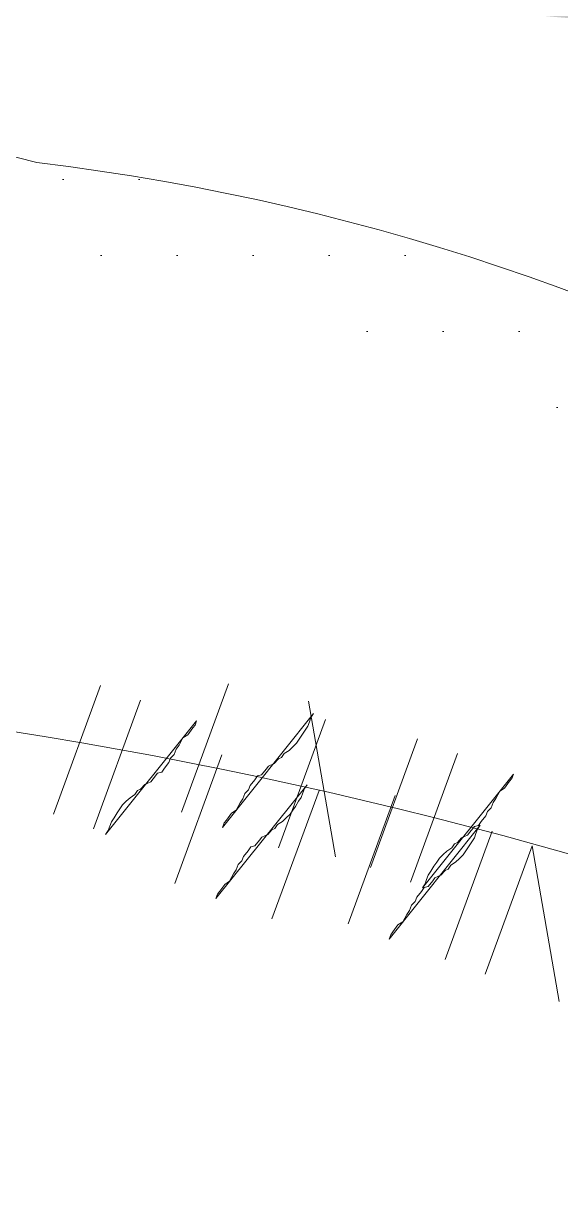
# Model space of a CAD drawing. Extents: x 25752 to 73233, y 27827 to 61602.
# Drawn here: x 61057.7 to 61136.7, y 47913.8 to 48087.9 of the extents above; entities that cross this region are included whole.
import ezdxf

# ---------------------------------------------------------------- set-up
doc = ezdxf.new("R2010")
doc.units = 0
doc.header["$LTSCALE"] = 1000
doc.header["$MEASUREMENT"] = 0
for name, color, linetype, lineweight in [('配景图块－家具立面', 252, 'Continuous', 9), ('铺地', 8, 'Continuous', 5), ('陈设', 31, 'Continuous', 5)]:
    doc.layers.add(name, color=color, linetype=linetype, lineweight=lineweight)

# ---------------------------------------------------------------- blocks, each defined once
blk = doc.blocks.new('keting-01')
at = {"layer": '陈设'}
h = blk.add_hatch(dxfattribs=at)
h.set_pattern_fill('DOTS', color=8, scale=304.8, style=0)
h.set_pattern_definition([(360, (18162.58683531021, 25617.30413790274), (9.525, 19.05), [0, -19.05])])
edge = h.paths.add_edge_path()
edge.add_spline(control_points=[(996.0713303628145, 863.5908750832896), (987.8386285043089, 865.249062579649), (979.6290772076463, 866.8703409121372), (953.8046428019879, 871.8115154706757), (936.2674978222931, 874.9332216072362), (901.3564025760861, 880.3358279757667), (884.0475129705155, 882.5680708720465), (843.5278039620025, 886.746823094727), (820.2507946590194, 888.4518537753029), (749.6108987083426, 892.7779565799283), (701.3337347968481, 894.618957277853), (627.9680007197894, 900.9026336313109), (603.3749709839467, 903.5774288240355), (566.4484742425848, 909.1011380929267), (554.1336054278072, 911.1946513882722), (529.5235732987057, 915.9968669301015), (517.1714435715694, 918.7274998116773), (490.3756448621862, 925.4178034765064), (476.0802774102194, 929.4496035207412), (452.3256658747559, 936.4561370372539), (442.7341582282679, 939.3740820792736), (433.2446362406481, 942.261107346334)], knot_values=[0.007594318894714291, 0.007594318894714291, 0.007594318894714291, 0.007594318894714291, 1.009331685129112, 1.009331685129112, 3.166903830014817, 3.166903830014817, 5.324475974900523, 5.324475974900523, 8.146713981276132, 8.146713981276132, 13.78698518195698, 13.78698518195698, 16.6071207822974, 16.6071207822974, 18.01718858246761, 18.01718858246761, 19.42725638263783, 19.42725638263783, 21.11840045899928, 21.11840045899928, 22.2881602581128, 22.2881602581128, 22.2881602581128, 22.2881602581128], degree=3, periodic=0)
edge.add_ellipse((-77.48649606085382, -800.0763045151252), major_axis=(-1283.858626616139, 1283.858626616139), ratio=0.9999999999999818, start_angle=-61.33743676422674, end_angle=-48.55714826964773)
edge.add_ellipse((147.8141850942047, -800.0763045151252), major_axis=(1283.858626616115, 1283.858626616115), ratio=0.9999999999999885, start_angle=48.5571482696466, end_angle=61.33743676426361)
edge.add_spline(control_points=[(-362.9169472076464, 942.2611073462176), (-372.4064691951498, 939.3740820792154), (-381.9979768417543, 936.4561370371375), (-405.7525883766357, 929.4496035208576), (-420.0479558280203, 925.4178034767974), (-446.8437545358902, 918.7274998123175), (-459.1958842620952, 915.9968669308582), (-483.8059163887519, 911.1946513893781), (-496.1207852023654, 909.1011380941491), (-533.0472819404677, 903.5774288254324), (-557.6403116740985, 900.9026336325915), (-611.6581250126474, 896.2760806423612), (-640.9893235403579, 894.6019140569842), (-669.9649956822395, 893.036922814732)], knot_values=[0.007594318904541566, 0.007594318904541566, 0.007594318904541566, 0.007594318904541566, 1.177354118008585, 1.177354118008585, 2.868498194319651, 2.868498194319651, 4.278565994361959, 4.278565994361959, 5.688633794404266, 5.688633794404266, 8.508769394488882, 8.508769394488882, 11.91787256770212, 11.91787256770212, 11.91787256770212, 11.91787256770212], degree=3, periodic=0)
edge.add_ellipse((-690.3545186583651, 887.7951286538737), major_axis=(-14.8863872921046, 14.8863872921046), ratio=0.9999999999995667, start_angle=225.8035234418923, end_angle=239.417541532368, ccw=False)
edge.add_ellipse((-1021.224653691403, 764.549575428071), major_axis=(-263.7332285244026, 263.7332285244026), ratio=0.9999999999994231, start_angle=234.5429178462428, end_angle=244.3434878472222, ccw=False)
edge.add_ellipse((-545.4026927228551, 1473.910637742491), major_axis=(464.1965283956217, 464.1965283956217), ratio=0.9999999999999988, start_angle=215.5301837112753, end_angle=236.2784491778619)
edge.add_ellipse((-116.4895104428288, 4898.453169354412), major_axis=(2884.587237370078, 2884.587237370078), ratio=1, start_angle=220.7753203818918, end_angle=231.6420249032678)
edge.add_ellipse((703.8265827595023, 1753.867807273753), major_axis=(-687.3524551223126, 687.3524551223126), ratio=0.9999999999999951, start_angle=113.9930274311128, end_angle=139.4777875760855)
edge.add_ellipse((803.3696362192277, 772.3616992990137), major_axis=(18.88655356571336, 18.88655356571336), ratio=0.999999999999889, start_angle=29.349690518414718, end_angle=107.31395154978779, ccw=False)
edge.add_ellipse((582.0949540698202, 537.5616818803828), major_axis=(245.0239564003844, 245.0239564003844), ratio=0.9999999999999977, start_angle=326.06965526290503, end_angle=363.74867896470926, ccw=False)
edge.add_ellipse((782.0569143572357, 287.1395743794274), major_axis=(-245.0406506768896, 245.0406506768896), ratio=0.9999999999729834, start_angle=289.4364312615882, end_angle=291.1525348597326, ccw=False)
edge.add_ellipse((2297.740822082967, 545.9582504187129), major_axis=(-966.7610353427459, 966.7610353427459), ratio=0.9999999999999937, start_angle=35.30528515153998, end_angle=42.74492259143477, ccw=False)
edge.add_ellipse((1141.667108909693, 731.1284608243732), major_axis=(139.1840901862562, 139.1840901862562), ratio=0.9999999999998591, start_angle=92.70420918075928, end_angle=121.7648417998393, ccw=False)
edge = h.paths.add_edge_path()
edge.add_ellipse((1101.918267338537, 809.3025705468026), major_axis=(-54.2011694401335, 54.2011694401335), ratio=0.9999999999999156, start_angle=248.1334738211491, end_angle=277.7178630449272)
edge.add_ellipse((1076.469573644921, 764.9464125772356), major_axis=(-90.17858370672025, 90.17858370672026), ratio=0.9999999999997502, start_angle=-79.30676778778508, end_angle=-64.31921627686972)
edge.add_ellipse((-296.995434705168, 651.4936658183578), major_axis=(1014.580495176632, 1014.580495176632), ratio=0.9999999999999984, start_angle=303.32411686118166, end_angle=324.37804893725087, ccw=False)
edge.add_spline(control_points=[(1108.148602955276, 361.1190873634769), (1110.136375368107, 360.9395735422149), (1118.851643845905, 360.1629144363105), (1127.953862196533, 359.6286005796865), (1136.498063597945, 358.8512076107436)], knot_values=[0, 0, 0, 0, 0.2418033642713523, 1.052830296575082, 1.052830296575082, 1.052830296575082, 1.052830296575082], degree=3, periodic=0)
edge.add_ellipse((1133.497794231167, 324.3855359081645), major_axis=(-24.46307566700356, 24.46307566700356), ratio=0.9999999999999188, start_angle=238.7767705824798, end_angle=310.27284356007203, ccw=False)
edge.add_ellipse((-2508.813566227327, 624.5515211943421), major_axis=(2607.446179105898, 2607.446179105898), ratio=0.999999999999999, start_angle=310.4593117003497, end_angle=318.3404531218047)
edge = h.paths.add_edge_path()
edge.add_ellipse((-1031.590578305419, 809.3025705465116), major_axis=(54.20116944015222, 54.20116944015222), ratio=0.9999999999995934, start_angle=82.28213695507955, end_angle=111.8665261788591)
edge.add_ellipse((2579.141255260445, 624.5515211949823), major_axis=(-2607.446179106048, 2607.446179106049), ratio=0.9999999999999925, start_angle=41.65954687821016, end_angle=49.54410408661445)
edge.add_ellipse((-1063.138307445566, 324.2252916574944), major_axis=(24.46307566700256, 24.46307566700256), ratio=0.9999999999999033, start_angle=49.98346972011012, end_angle=121.3236457343994, ccw=False)
edge.add_spline(control_points=[(-1066.143605310703, 358.690525254875), (-1062.783122170367, 358.996772701852), (-1059.659696693998, 359.2463994749123), (-1056.694063436356, 359.4704228297924)], knot_values=[0, 0, 0, 0, 0.3189857557440551, 0.3189857557440551, 0.3189857557440551, 0.3189857557440551], degree=3, periodic=0)
edge.add_ellipse((2166.821021849522, 749.914078490925), major_axis=(2296.028718604327, 2296.028718604327), ratio=0.9999999999999991, start_angle=132.8754075785099, end_angle=141.9062269296692, ccw=False)
edge = h.paths.add_edge_path()
edge.add_ellipse((-635.3614413564792, 614.8597379613784), major_axis=(201.0565212141125, 201.0565212141125), ratio=0.9999999999999994, start_angle=219.8560000035077, end_angle=290.9319768433341)
edge.add_ellipse((-399.5050116856582, 697.3351374629419), major_axis=(141.3163031800011, 141.3163031800011), ratio=0.9999999999999929, start_angle=231.8281592482279, end_angle=294.8810682384705)
edge.add_ellipse((-58.50481420382857, 130.5610611776938), major_axis=(-368.4761261597796, 368.4761261597795), ratio=0.9999999999999991, start_angle=285.52623263396157, end_angle=332.11357467867344, ccw=False)
edge.add_ellipse((469.8066690799315, 776.027095969941), major_axis=(-235.293706831595, 235.293706831595), ratio=0.9999999999999817, start_angle=80.19826500577827, end_angle=130.5062586859865)
edge.add_ellipse((682.046916129184, 526.5308612888912), major_axis=(178.2628612539982, 178.2628612539982), ratio=0.9999999999999981, start_angle=154.0384846775883, end_angle=216.6923729745889)
edge.add_ellipse((1096.802542923717, 604.6498504911433), major_axis=(-394.2525525941339, 394.252552594134), ratio=0.999999999999949, start_angle=80.98112304628877, end_angle=109.8781780001218)
edge.add_ellipse((81.6952970182756, 14361.16825844161), major_axis=(-10099.29640554323, 10099.29640554323), ratio=0.9999999999995927, start_angle=138.1241672681158, end_angle=138.7143909774701)
edge.add_spline(control_points=[(1006.961830939166, 108.6085719899856), (1007.363344130339, 114.9970480263582), (1007.454428465106, 121.4929060100112), (1007.199459466501, 128.3166593944188)], knot_values=[2.293510373809953, 2.293510373809953, 2.293510373809953, 2.293510373809953, 2.979732802934619, 2.979732802934619, 2.979732802934619, 2.979732802934619], degree=3, periodic=0)
edge.add_spline(control_points=[(1007.199459466501, 128.3166593944188), (1007.056142148329, 132.1522709439159), (1006.394062284846, 142.4749772372306), (1004.522849050001, 156.9979462881456), (992.0258315125247, 153.6702440436347), (988.5933109238977, 157.0695412120549), (987.1594260093989, 159.5937389279716)], knot_values=[2.979732802934619, 2.979732802934619, 2.979732802934619, 2.979732802934619, 3.36545639614831, 3.990521829336836, 4.278466320926378, 4.605763273049225, 4.605763273049225, 4.605763273049225, 4.605763273049225], degree=3, periodic=0)
edge.add_spline(control_points=[(987.1594260093989, 159.5937389279716), (985.7204994963249, 162.1268118276494), (984.6764873770298, 165.380762527755), (983.6324752577348, 168.6347132280353)], knot_values=[4.605763273049225, 4.605763273049225, 4.605763273049225, 4.605763273049225, 4.934211014792284, 4.934211014792284, 4.934211014792284, 4.934211014792284], degree=3, periodic=0)
edge.add_ellipse((2297.740822082967, 545.9582504187129), major_axis=(-966.7610353430241, 966.761035343024), ratio=0.9999999999998376, start_angle=52.795632896919415, end_angle=61.02050574382298, ccw=False)
edge.add_ellipse((697.9145912433742, 481.1212555931415), major_axis=(-193.2577183695978, 193.2577183695977), ratio=0.9999999999999212, start_angle=165.6335501199894, end_angle=198.8130742464472, ccw=False)
edge.add_ellipse((987.5689921147423, 481.2092158006271), major_axis=(197.4361382076936, 197.4361382076936), ratio=0.9999999999998674, start_angle=151.0252170128921, end_angle=192.4102655699839, ccw=False)
edge.add_ellipse((872.4652319916058, 801.2413249782403), major_axis=(300.9884463597922, 300.9884463597923), ratio=0.9999999999999813, start_angle=177.8463850309959, end_angle=203.8962665094932, ccw=False)
edge.add_ellipse((886.4243425853783, 285.6783404281014), major_axis=(-280.5584644205587, 280.5584644205586), ratio=0.9999999999996602, start_angle=2.0533838449994732, end_angle=10.260448050109005, ccw=False)
edge.add_spline(control_points=[(595.9934426442487, 556.0040629839059), (602.4018513633637, 564.1422486366355), (618.4675662182271, 584.5444695093902), (560.9736075192923, 575.6567985196598), (529.1059395032935, 596.5780363008962), (474.9238256493118, 621.3288819395821), (415.2595064755296, 591.6954341397504), (340.9271842219168, 609.1883606316987), (261.9902330305194, 623.6756329140626), (229.1386710400693, 677.9326262066606), (178.6444096356863, 685.7719019984361), (189.3899977983674, 715.6425413673278), (173.7849215685856, 716.9934724339982), (165.6612177520292, 717.6121500710142)], knot_values=[28.72622828787619, 28.72622828787619, 28.72622828787619, 28.72622828787619, 29.65137003608691, 31.04553471454428, 32.97090723718488, 34.80045963000916, 37.53798117998499, 40.13244696109814, 43.73799823656201, 46.29924793153518, 47.53881564063179, 48.20545028199999, 48.98405692497199, 48.98405692497199, 48.98405692497199, 48.98405692550385], degree=3, periodic=0)
edge.add_ellipse((18.62507486331742, -4997.741153196723), major_axis=(-4042.702252732715, 4042.702252732715), ratio=0.9999999999999977, start_angle=-46.47369586912973, end_angle=-42.84626635100496)
edge.add_spline(control_points=[(-196.2340660261689, 715.4644757015049), (-208.8575831012568, 714.1898179298732), (-231.1373375068652, 711.301770086342), (-259.3318401137367, 671.6945340897655), (-321.67682123743, 652.850656854629), (-379.5356295341626, 620.6237012119964), (-444.5238694277359, 630.861494119803), (-465.1179062118754, 597.4442924734321), (-544.0760743449209, 568.0265953844064), (-524.7681710667675, 567.5076862247661)], knot_values=[0, 0, 0, 1.163513729807164e-12, 1.426783815582302, 2.507845637052222, 5.446644405802077, 8.794161911986935, 10.36550993041577, 12.19506232323765, 14.47634677036475, 14.47634677036475, 14.47634677036475, 14.47634677036475], degree=3, periodic=0)
edge.add_ellipse((-756.0246989517473, 924.870957973355), major_axis=(300.9884463598087, 300.9884463598087), ratio=0.9999999999999547, start_angle=233.1899730444863, end_angle=257.9076692015958, ccw=False)
edge.add_ellipse((-939.7393269962631, 638.6571184380446), major_axis=(197.4361382076993, 197.4361382076993), ratio=0.9999999999999556, start_angle=244.6759739839959, end_angle=286.0610225410798, ccw=False)
edge.add_ellipse((-657.4306535270298, 573.8381970869959), major_axis=(-193.2577183704306, 193.2577183704306), ratio=0.9999999999956852, start_angle=85.14470269029368, end_angle=91.45268943398088, ccw=False)
edge.add_ellipse((-2122.789457567385, 542.7427645198768), major_axis=(-894.3411277871842, 894.3411277871842), ratio=0.9999999999998531, start_angle=208.0880272447276, end_angle=218.4118439115923, ccw=False)
edge.add_spline(control_points=[(-912.6986819964368, 174.8128519249731), (-914.3419047960779, 169.8037326467456), (-915.9851275954861, 164.7946133684018), (-919.0608770635445, 162.4413558801753)], knot_values=[4.42752981046754, 4.42752981046754, 4.42752981046754, 4.42752981046754, 4.934211014792284, 4.934211014792284, 4.934211014792284, 4.934211014792284], degree=3, periodic=0)
edge.add_ellipse((-1027.898065884248, 610.1037862319499), major_axis=(325.7661624684434, 325.7661624684433), ratio=0.9999999999999749, start_angle=238.6648212037559, end_angle=277.816367146285)
h = blk.add_hatch(dxfattribs=at)
h.set_pattern_fill('DOTS', color=8, scale=162.56, style=0)
h.set_pattern_definition([(180, (-8841.136018760619, 15227.11971815536), (-5.079999999999999, 10.16), [0, -10.16])])
edge = h.paths.add_edge_path(flags=17)
edge.add_ellipse((526.1884444003808, 765.4264003012795), major_axis=(21.14502328866552, 21.14502328866552), ratio=0.9999999999999566, start_angle=197.4293742980922, end_angle=247.2256321012528)
edge.add_ellipse((570.5647521809151, 668.1873511416197), major_axis=(-54.45877196664926, 54.45877196664926), ratio=0.9999999999999393, start_angle=-19.5751923782937, end_angle=24.16555291353093)
edge.add_ellipse((539.5331029695517, 706.4302561338409), major_axis=(-29.95442116376667, 29.95442116376667), ratio=0.9999999999999539, start_angle=-5.078446253501681, end_angle=59.84114380388081, ccw=False)
edge = h.paths.add_edge_path(flags=17)
edge.add_ellipse((449.0830812416971, 78.68353278853465), major_axis=(437.6135387464208, 437.6135387464208), ratio=0.9999999999980936, start_angle=400.4122738737361, end_angle=401.14692602743605, ccw=False)
edge.add_ellipse((508.9269320162712, 646.7804208960733), major_axis=(35.27276074924985, 35.27276074924985), ratio=0.9999999999998465, start_angle=56.96626177507412, end_angle=128.4606080737423)
edge.add_ellipse((439.9934495278285, 654.1557545667747), major_axis=(13.75234945520988, 13.75234945520988), ratio=0.9999999999999714, start_angle=310.0022228544645, end_angle=447.0101969954212)
edge.add_ellipse((488.5603663093643, 613.654031222919), major_axis=(58.36219010502028, 58.36219010502028), ratio=0.9999999999999993, start_angle=43.53494098790259, end_angle=93.25647343301858, ccw=False)
edge = h.paths.add_edge_path()
edge.add_ellipse((510.8348099614959, 457.2524320887751), major_axis=(-220.0337383788223, 220.0337383788223), ratio=0.9999999999999936, start_angle=258.5394166081302, end_angle=308.1497845990816, ccw=False)
edge.add_spline(control_points=[(770.2007620439399, 629.1797276247526), (776.1838761961553, 621.9604478798574), (783.798315335298, 612.7727966254461), (778.6811846655328, 604.9660082157934), (777.2358351350995, 603.3996357471333)], knot_values=[0, 0, 0, 0, 1.42238482592121, 1.810204922351612, 1.810204922351612, 1.810204922351612, 1.810204922351612], degree=3, periodic=0)
edge.add_ellipse((449.0830812460044, 78.68353280314477), major_axis=(437.6135387382477, 437.6135387382477), ratio=0.9999999999984874, start_angle=12.9785078464626, end_angle=17.57136510295455)
edge.add_ellipse((498.1272773294477, 481.4443236152292), major_axis=(196.4563008926534, 196.4563008926534), ratio=0.9999999999999803, start_angle=346.8345493291795, end_angle=397.9332034731351)
edge.add_ellipse((439.1690685801441, 341.4733588486561), major_axis=(301.2260797398507, 301.2260797398507), ratio=0.9999999999999989, start_angle=32.37103093941994, end_angle=75.25655211311418)
edge.add_ellipse((311.1389331934042, -194.5717136273161), major_axis=(-642.1611214506338, 642.1611214506339), ratio=0.9999999999997193, start_angle=-39.52687022804582, end_angle=-36.92237628317469)
edge.add_spline(control_points=[(183.5302026630379, 704.5711135689635), (183.3799943296472, 707.9524356747861), (185.3438852539985, 718.2042999910191), (195.9735682766186, 720.8323844445986), (203.1495466791093, 722.6065744405496)], knot_values=[0, 0, 0, 0, 0.5819764206049407, 1.791185280154921, 1.791185280154921, 1.791185280154921, 1.791185280154921], degree=3, periodic=0)
edge.add_ellipse((430.0164591801586, 313.6608219696791), major_axis=(330.6850650178474, 330.6850650178474), ratio=0.9999999999999994, start_angle=390.3935585979345, end_angle=434.019778702312, ccw=False)
edge = h.paths.add_edge_path()
edge.add_spline(control_points=[(201.3984909649007, 682.794405464665), (195.0300157669699, 686.3213421217515), (186.1776323117083, 691.2238964600256), (183.6588371344842, 701.6754381265491), (183.5302026630379, 704.5711135689635)], knot_values=[1.791185280154921, 1.791185280154921, 1.791185280154921, 1.791185280154921, 3.069002213139684, 3.567391534373676, 3.567391534373676, 3.567391534373676, 3.567391534373676], degree=3, periodic=0)
edge.add_ellipse((311.1389331936371, -194.5717136273161), major_axis=(-642.1611214508553, 642.1611214508553), ratio=0.9999999999999221, start_angle=320.47312977196174, end_angle=323.0776237168323, ccw=False)
edge.add_ellipse((455.6646593261976, 987.200010498229), major_axis=(-255.5169101381823, 255.5169101381823), ratio=0.9999999999999807, start_angle=95.23358330781208, end_angle=138.9317992611657)
edge.add_ellipse((605.437471382902, 992.6558203263558), major_axis=(273.4511480315442, 273.4511480315442), ratio=0.9999999999999956, start_angle=206.1422413992029, end_angle=244.4432589827649)
edge.add_ellipse((449.0830812460044, 78.68353280314477), major_axis=(437.6135387382097, 437.6135387382101), ratio=0.9999999999972089, start_angle=372.9785078464747, end_angle=377.5713651029771, ccw=False)
edge.add_spline(control_points=[(777.2358351350995, 603.3996357471333), (775.0423830418149, 601.0225201098365), (765.9353378565283, 594.5428437356604), (756.999814824434, 591.7006932555232), (751.0051856106147, 589.7939623080892)], knot_values=[1.810204922351612, 1.810204922351612, 1.810204922351612, 1.810204922351612, 2.398757922429805, 3.598446597238173, 3.598446597238173, 3.598446597238173, 3.598446597238173], degree=3, periodic=0)
edge.add_ellipse((643.7298454919364, 926.4323861009907), major_axis=(-249.8333714412728, 249.8333714412728), ratio=0.9999999999999986, start_angle=107.85150721330089, end_angle=152.6753304847041, ccw=False)
edge.add_ellipse((399.4707235824317, 875.9345243268181), major_axis=(-195.6217202257956, 195.6217202257955), ratio=0.9999999999999896, start_angle=89.27769578140129, end_angle=152.4675057723358, ccw=False)
at = {"layer": '陈设', "color": 8, "linetype": 'Continuous'}
for p, q in [((573.5953212185414, 696.501722650195), (567.299186215183, 679.3169849018159)), ((573.5953212185414, 696.501722650195), (567.299186215183, 679.3169849018159)), ((573.5953212185414, 696.501722650195), (567.299186215183, 679.3169849018159)), ((573.5953212185414, 696.501722650195), (567.299186215183, 679.3169849018159)), ((550.2047083428479, 679.0829662846518), (556.5008433461771, 696.2677040331182)), ((550.2047083428479, 679.0829662846518), (556.5008433461771, 696.2677040331182)), ((550.2047083428479, 679.0829662846518), (556.5008433461771, 696.2677040331182)), ((550.2047083428479, 679.0829662846518), (556.5008433461771, 696.2677040331182)), ((555.54703477351, 677.1256475910777), (561.8431697768392, 694.310385339486)), ((555.54703477351, 677.1256475910777), (561.8431697768392, 694.310385339486)), ((555.54703477351, 677.1256475910777), (561.8431697768392, 694.310385339486)), ((555.54703477351, 677.1256475910777), (561.8431697768392, 694.310385339486)), ((584.2683384905686, 694.1987367003458), (587.8936668584647, 673.3789785208937)), ((584.2683384905686, 694.1987367003458), (587.8936668584647, 673.3789785208937)), ((584.2683384905686, 694.1987367003458), (587.8936668584647, 673.3789785208937)), ((586.5695425502199, 691.7482343942393), (580.2734075466869, 674.563496645831)), ((586.5695425502199, 691.7482343942393), (580.2734075466869, 674.563496645831)), ((586.5695425502199, 691.7482343942393), (580.2734075466869, 674.563496645831)), ((586.5695425502199, 691.7482343942393), (580.2734075466869, 674.563496645831)), ((592.5617219911073, 671.9439710413571), (598.8578569944366, 689.1287087898236)), ((592.5617219911073, 671.9439710413571), (598.8578569944366, 689.1287087898236)), ((592.5617219911073, 671.9439710413571), (598.8578569944366, 689.1287087898236)), ((592.5617219911073, 671.9439710413571), (598.8578569944366, 689.1287087898236)), ((572.7157027120411, 686.9994670578744), (566.4195677087118, 669.8147293094662)), ((572.7157027120411, 686.9994670578744), (566.4195677087118, 669.8147293094662)), ((572.7157027120411, 686.9994670578744), (566.4195677087118, 669.8147293094662)), ((572.7157027120411, 686.9994670578744), (566.4195677087118, 669.8147293094662)), ((597.9040484217403, 669.9866523478122), (604.2001834250987, 687.1713900961913)), ((597.9040484217403, 669.9866523478122), (604.2001834250987, 687.1713900961913)), ((597.9040484217403, 669.9866523478122), (604.2001834250987, 687.1713900961913)), ((597.9040484217403, 669.9866523478122), (604.2001834250987, 687.1713900961913)), ((585.6899240437488, 682.2459788018896), (579.3937890402158, 665.0612410535105)), ((585.6899240437488, 682.2459788018896), (579.3937890402158, 665.0612410535105)), ((585.6899240437488, 682.2459788018896), (579.3937890402158, 665.0612410535105)), ((585.6899240437488, 682.2459788018896), (579.3937890402158, 665.0612410535105)), ((595.8692267324368, 681.5686647761904), (589.5730917289038, 664.3839270278113)), ((595.8692267324368, 681.5686647761904), (589.5730917289038, 664.3839270278113)), ((595.8692267324368, 681.5686647761904), (589.5730917289038, 664.3839270278113)), ((595.8692267324368, 681.5686647761904), (589.5730917289038, 664.3839270278113)), ((608.8434480639407, 676.8151765202056), (602.5473130606115, 659.6304387718264)), ((608.8434480639407, 676.8151765202056), (602.5473130606115, 659.6304387718264)), ((608.8434480639407, 676.8151765202056), (602.5473130606115, 659.6304387718264)), ((608.8434480639407, 676.8151765202056), (602.5473130606115, 659.6304387718264)), ((614.1857744946028, 674.8578578266315), (607.8896394912445, 657.6731200781651)), ((614.1857744946028, 674.8578578266315), (607.8896394912445, 657.6731200781651)), ((614.1857744946028, 674.8578578266315), (607.8896394912445, 657.6731200781651)), ((614.1857744946028, 674.8578578266315), (607.8896394912445, 657.6731200781651)), ((614.1857744946028, 674.8578578266315), (617.8111028622952, 654.0380996472086)), ((614.1857744946028, 674.8578578266315), (617.8111028622952, 654.0380996472086)), ((614.1857744946028, 674.8578578266315), (617.8111028622952, 654.0380996472086))]:
    blk.add_line(p, q, dxfattribs=at)
for points in [[(572.7857554593356, 677.3068186034798), (572.9993828138977, 677.889895373839), (573.3053725225036, 678.2737961130333), (573.9707587781595, 679.1873667839682), (574.6216937105637, 679.6102230385004), (575.1413107737317, 680.5772005481704), (575.5007073208108, 681.1068704798818), (575.7677415139915, 681.8357164429035), (576.272144064249, 682.3122591530555), (576.485771418782, 682.8953359235311), (577.0977508359938, 683.6631374018616), (577.4571473830729, 684.1928073336603), (578.0012686382106, 684.324125203013), (578.6129684383632, 685.0911634918593), (578.9189581467654, 685.4750642309664), (579.7156622718612, 685.8445136468508), (580.2742348502507, 686.4665459326352), (580.6725869126967, 686.6512706406065), (581.0319834599504, 687.180940572347), (581.6829183923837, 687.6037968268502), (582.1880841321254, 688.0800599200302), (582.6932498718379, 688.5563230132102), (583.0526464190916, 689.0859929450089), (583.4120429661707, 689.6156628767203), (583.8248463520431, 690.2911020010943), (584.1842428990931, 690.8207719329221), (584.3978702536551, 691.4038487033686), (584.6114976082172, 691.9869254738151), (584.9708941554709, 692.5165954056429)], [(572.7857554593356, 677.3068186034798), (572.9993828138977, 677.889895373839), (573.3053725225036, 678.2737961130333), (573.9707587781595, 679.1873667839682), (574.6216937105637, 679.6102230385004), (575.1413107737317, 680.5772005481704), (575.5007073208108, 681.1068704798818), (575.7677415139915, 681.8357164429035), (576.272144064249, 682.3122591530555), (576.485771418782, 682.8953359235311), (577.0977508359938, 683.6631374018616), (577.4571473830729, 684.1928073336603), (578.0012686382106, 684.324125203013), (578.6129684383632, 685.0911634918593), (578.9189581467654, 685.4750642309664), (579.7156622718612, 685.8445136468508), (580.2742348502507, 686.4665459326352), (580.6725869126967, 686.6512706406065), (581.0319834599504, 687.180940572347), (581.6829183923837, 687.6037968268502), (582.1880841321254, 688.0800599200302), (582.6932498718379, 688.5563230132102), (583.0526464190916, 689.0859929450089), (583.4120429661707, 689.6156628767203), (583.8248463520431, 690.2911020010943), (584.1842428990931, 690.8207719329221), (584.3978702536551, 691.4038487033686), (584.6114976082172, 691.9869254738151), (584.9708941554709, 692.5165954056429)], [(572.7857554593356, 677.3068186034798), (572.9993828138977, 677.889895373839), (573.3053725225036, 678.2737961130333), (573.9707587781595, 679.1873667839682), (574.6216937105637, 679.6102230385004), (575.1413107737317, 680.5772005481704), (575.5007073208108, 681.1068704798818), (575.7677415139915, 681.8357164429035), (576.272144064249, 682.3122591530555), (576.485771418782, 682.8953359235311), (577.0977508359938, 683.6631374018616), (577.4571473830729, 684.1928073336603), (578.0012686382106, 684.324125203013), (578.6129684383632, 685.0911634918593), (578.9189581467654, 685.4750642309664), (579.7156622718612, 685.8445136468508), (580.2742348502507, 686.4665459326352), (580.6725869126967, 686.6512706406065), (581.0319834599504, 687.180940572347), (581.6829183923837, 687.6037968268502), (582.1880841321254, 688.0800599200302), (582.6932498718379, 688.5563230132102), (583.0526464190916, 689.0859929450089), (583.4120429661707, 689.6156628767203), (583.8248463520431, 690.2911020010943), (584.1842428990931, 690.8207719329221), (584.3978702536551, 691.4038487033686), (584.6114976082172, 691.9869254738151), (584.9708941554709, 692.5165954056429)], [(572.7857554593356, 677.3068186034798), (572.9993828138977, 677.889895373839), (573.3053725225036, 678.2737961130333), (573.9707587781595, 679.1873667839682), (574.6216937105637, 679.6102230385004), (575.1413107737317, 680.5772005481704), (575.5007073208108, 681.1068704798818), (575.7677415139915, 681.8357164429035), (576.272144064249, 682.3122591530555), (576.485771418782, 682.8953359235311), (577.0977508359938, 683.6631374018616), (577.4571473830729, 684.1928073336603), (578.0012686382106, 684.324125203013), (578.6129684383632, 685.0911634918593), (578.9189581467654, 685.4750642309664), (579.7156622718612, 685.8445136468508), (580.2742348502507, 686.4665459326352), (580.6725869126967, 686.6512706406065), (581.0319834599504, 687.180940572347), (581.6829183923837, 687.6037968268502), (582.1880841321254, 688.0800599200302), (582.6932498718379, 688.5563230132102), (583.0526464190916, 689.0859929450089), (583.4120429661707, 689.6156628767203), (583.8248463520431, 690.2911020010943), (584.1842428990931, 690.8207719329221), (584.3978702536551, 691.4038487033686), (584.6114976082172, 691.9869254738151), (584.9708941554709, 692.5165954056429)], [(569.3308218641905, 691.5670633818372), (569.1171945096576, 690.983986611478), (568.8112048010516, 690.6000858722837), (568.1458185453666, 689.6865152013488), (567.4948836129624, 689.2636589468166), (566.9755461668537, 688.2974446266599), (566.6161496198038, 687.767774694832), (566.3491154265939, 687.0389287318103), (565.8447128761909, 686.5623860217747), (565.6310855215997, 685.9793092512991), (565.0191061045916, 685.2115077729686), (564.6597095575416, 684.6818378411699), (564.1155883023748, 684.5505199718173), (563.5036088853667, 683.7827184934868), (563.1976191767608, 683.3988177543506), (562.4009150518395, 683.0293683384662), (561.8423424732755, 682.4073360526818), (561.4439904108294, 682.2226113447105), (561.0845938637503, 681.6929414129991), (560.4336589313461, 681.2700851584668), (559.9284931916045, 680.7938220652868), (559.4233274516882, 680.3175589721359), (559.0639309046092, 679.7878890403081), (558.7045343573845, 679.2582191086258), (558.2920105885714, 678.5835431736195), (557.9326140413177, 678.0538732418208), (557.7189866867557, 677.4707964714617), (557.5053593321936, 676.8877197010152), (557.1459627851145, 676.3580497691873)], [(569.3308218641905, 691.5670633818372), (569.1171945096576, 690.983986611478), (568.8112048010516, 690.6000858722837), (568.1458185453666, 689.6865152013488), (567.4948836129624, 689.2636589468166), (566.9755461668537, 688.2974446266599), (566.6161496198038, 687.767774694832), (566.3491154265939, 687.0389287318103), (565.8447128761909, 686.5623860217747), (565.6310855215997, 685.9793092512991), (565.0191061045916, 685.2115077729686), (564.6597095575416, 684.6818378411699), (564.1155883023748, 684.5505199718173), (563.5036088853667, 683.7827184934868), (563.1976191767608, 683.3988177543506), (562.4009150518395, 683.0293683384662), (561.8423424732755, 682.4073360526818), (561.4439904108294, 682.2226113447105), (561.0845938637503, 681.6929414129991), (560.4336589313461, 681.2700851584668), (559.9284931916045, 680.7938220652868), (559.4233274516882, 680.3175589721359), (559.0639309046092, 679.7878890403081), (558.7045343573845, 679.2582191086258), (558.2920105885714, 678.5835431736195), (557.9326140413177, 678.0538732418208), (557.7189866867557, 677.4707964714617), (557.5053593321936, 676.8877197010152), (557.1459627851145, 676.3580497691873)], [(569.3308218641905, 691.5670633818372), (569.1171945096576, 690.983986611478), (568.8112048010516, 690.6000858722837), (568.1458185453666, 689.6865152013488), (567.4948836129624, 689.2636589468166), (566.9755461668537, 688.2974446266599), (566.6161496198038, 687.767774694832), (566.3491154265939, 687.0389287318103), (565.8447128761909, 686.5623860217747), (565.6310855215997, 685.9793092512991), (565.0191061045916, 685.2115077729686), (564.6597095575416, 684.6818378411699), (564.1155883023748, 684.5505199718173), (563.5036088853667, 683.7827184934868), (563.1976191767608, 683.3988177543506), (562.4009150518395, 683.0293683384662), (561.8423424732755, 682.4073360526818), (561.4439904108294, 682.2226113447105), (561.0845938637503, 681.6929414129991), (560.4336589313461, 681.2700851584668), (559.9284931916045, 680.7938220652868), (559.4233274516882, 680.3175589721359), (559.0639309046092, 679.7878890403081), (558.7045343573845, 679.2582191086258), (558.2920105885714, 678.5835431736195), (557.9326140413177, 678.0538732418208), (557.7189866867557, 677.4707964714617), (557.5053593321936, 676.8877197010152), (557.1459627851145, 676.3580497691873)], [(569.3308218641905, 691.5670633818372), (569.1171945096576, 690.983986611478), (568.8112048010516, 690.6000858722837), (568.1458185453666, 689.6865152013488), (567.4948836129624, 689.2636589468166), (566.9755461668537, 688.2974446266599), (566.6161496198038, 687.767774694832), (566.3491154265939, 687.0389287318103), (565.8447128761909, 686.5623860217747), (565.6310855215997, 685.9793092512991), (565.0191061045916, 685.2115077729686), (564.6597095575416, 684.6818378411699), (564.1155883023748, 684.5505199718173), (563.5036088853667, 683.7827184934868), (563.1976191767608, 683.3988177543506), (562.4009150518395, 683.0293683384662), (561.8423424732755, 682.4073360526818), (561.4439904108294, 682.2226113447105), (561.0845938637503, 681.6929414129991), (560.4336589313461, 681.2700851584668), (559.9284931916045, 680.7938220652868), (559.4233274516882, 680.3175589721359), (559.0639309046092, 679.7878890403081), (558.7045343573845, 679.2582191086258), (558.2920105885714, 678.5835431736195), (557.9326140413177, 678.0538732418208), (557.7189866867557, 677.4707964714617), (557.5053593321936, 676.8877197010152), (557.1459627851145, 676.3580497691873)], [(611.68783551245, 684.4280681385717), (611.4742081578879, 683.8449913681252), (611.168218449282, 683.461090628989), (610.5028321936261, 682.5475199579669), (609.8518972611928, 682.1246637034346), (609.3325598150841, 681.1584493833652), (608.9731632680341, 680.6287794515665), (608.7061290748243, 679.8999334885157), (608.2017265244212, 679.4233907784801), (607.9880991698592, 678.8403140080336), (607.376119752822, 678.0725125296158), (607.0167232055974, 677.5428425978753), (606.4726019506343, 677.4115247285226), (605.860622533597, 676.6437232501921), (605.5546328250202, 676.2598225109687), (604.757928700099, 675.8903730951715), (604.199356121535, 675.2683408094163), (603.8010040590598, 675.0836161014158), (603.4416075120098, 674.5539461696171), (602.7906725795765, 674.1310899151722), (602.2855068396602, 673.6548268219922), (601.7803410999186, 673.1785637288413), (601.4209445528686, 672.6488937970425), (601.0615480056149, 672.1192238652147), (600.6490242368018, 671.4445479303249), (600.2896276895481, 670.9148779985262), (600.076000334986, 670.331801228167), (599.862372980424, 669.7487244577205), (599.502976433374, 669.2190545259218)], [(611.68783551245, 684.4280681385717), (611.4742081578879, 683.8449913681252), (611.168218449282, 683.461090628989), (610.5028321936261, 682.5475199579669), (609.8518972611928, 682.1246637034346), (609.3325598150841, 681.1584493833652), (608.9731632680341, 680.6287794515665), (608.7061290748243, 679.8999334885157), (608.2017265244212, 679.4233907784801), (607.9880991698592, 678.8403140080336), (607.376119752822, 678.0725125296158), (607.0167232055974, 677.5428425978753), (606.4726019506343, 677.4115247285226), (605.860622533597, 676.6437232501921), (605.5546328250202, 676.2598225109687), (604.757928700099, 675.8903730951715), (604.199356121535, 675.2683408094163), (603.8010040590598, 675.0836161014158), (603.4416075120098, 674.5539461696171), (602.7906725795765, 674.1310899151722), (602.2855068396602, 673.6548268219922), (601.7803410999186, 673.1785637288413), (601.4209445528686, 672.6488937970425), (601.0615480056149, 672.1192238652147), (600.6490242368018, 671.4445479303249), (600.2896276895481, 670.9148779985262), (600.076000334986, 670.331801228167), (599.862372980424, 669.7487244577205), (599.502976433374, 669.2190545259218)], [(611.68783551245, 684.4280681385717), (611.4742081578879, 683.8449913681252), (611.168218449282, 683.461090628989), (610.5028321936261, 682.5475199579669), (609.8518972611928, 682.1246637034346), (609.3325598150841, 681.1584493833652), (608.9731632680341, 680.6287794515665), (608.7061290748243, 679.8999334885157), (608.2017265244212, 679.4233907784801), (607.9880991698592, 678.8403140080336), (607.376119752822, 678.0725125296158), (607.0167232055974, 677.5428425978753), (606.4726019506343, 677.4115247285226), (605.860622533597, 676.6437232501921), (605.5546328250202, 676.2598225109687), (604.757928700099, 675.8903730951715), (604.199356121535, 675.2683408094163), (603.8010040590598, 675.0836161014158), (603.4416075120098, 674.5539461696171), (602.7906725795765, 674.1310899151722), (602.2855068396602, 673.6548268219922), (601.7803410999186, 673.1785637288413), (601.4209445528686, 672.6488937970425), (601.0615480056149, 672.1192238652147), (600.6490242368018, 671.4445479303249), (600.2896276895481, 670.9148779985262), (600.076000334986, 670.331801228167), (599.862372980424, 669.7487244577205), (599.502976433374, 669.2190545259218)], [(611.68783551245, 684.4280681385717), (611.4742081578879, 683.8449913681252), (611.168218449282, 683.461090628989), (610.5028321936261, 682.5475199579669), (609.8518972611928, 682.1246637034346), (609.3325598150841, 681.1584493833652), (608.9731632680341, 680.6287794515665), (608.7061290748243, 679.8999334885157), (608.2017265244212, 679.4233907784801), (607.9880991698592, 678.8403140080336), (607.376119752822, 678.0725125296158), (607.0167232055974, 677.5428425978753), (606.4726019506343, 677.4115247285226), (605.860622533597, 676.6437232501921), (605.5546328250202, 676.2598225109687), (604.757928700099, 675.8903730951715), (604.199356121535, 675.2683408094163), (603.8010040590598, 675.0836161014158), (603.4416075120098, 674.5539461696171), (602.7906725795765, 674.1310899151722), (602.2855068396602, 673.6548268219922), (601.7803410999186, 673.1785637288413), (601.4209445528686, 672.6488937970425), (601.0615480056149, 672.1192238652147), (600.6490242368018, 671.4445479303249), (600.2896276895481, 670.9148779985262), (600.076000334986, 670.331801228167), (599.862372980424, 669.7487244577205), (599.502976433374, 669.2190545259218)], [(571.9061369528645, 667.8045630111301), (572.1197643073974, 668.3876397815766), (572.4257540160033, 668.7715405207127), (573.0911402716883, 669.6851111917349), (573.7420752040925, 670.1079674462671), (574.2616922670859, 671.0749449558207), (574.6210888143105, 671.6046148876194), (574.8881230075203, 672.3334608506702), (575.3925255577487, 672.8100035607349), (575.6061529123108, 673.3930803311523), (576.2181323295226, 674.1608818095119), (576.5775288766017, 674.6905517413397), (577.1216501317103, 674.8218696106924), (577.7333499318629, 675.5889078995096), (578.0393396402942, 675.9728086387331), (578.8360437653901, 676.3422580546176), (579.3946163437795, 676.9642903403728), (579.7929684062256, 677.149015048286), (580.1523649534793, 677.6786849800847), (580.8032998858835, 678.1015412345878), (581.3084656256251, 678.5778043276805), (581.8136313653667, 679.0540674208314), (582.1730279126205, 679.5837373526592), (582.5324244596704, 680.113407284487), (582.9452278455719, 680.788846408861), (583.3046243926219, 681.3185163406888), (583.518251747184, 681.901593111048), (583.731879101746, 682.4846698814654), (584.0912756489997, 683.0143398132641)], [(571.9061369528645, 667.8045630111301), (572.1197643073974, 668.3876397815766), (572.4257540160033, 668.7715405207127), (573.0911402716883, 669.6851111917349), (573.7420752040925, 670.1079674462671), (574.2616922670859, 671.0749449558207), (574.6210888143105, 671.6046148876194), (574.8881230075203, 672.3334608506702), (575.3925255577487, 672.8100035607349), (575.6061529123108, 673.3930803311523), (576.2181323295226, 674.1608818095119), (576.5775288766017, 674.6905517413397), (577.1216501317103, 674.8218696106924), (577.7333499318629, 675.5889078995096), (578.0393396402942, 675.9728086387331), (578.8360437653901, 676.3422580546176), (579.3946163437795, 676.9642903403728), (579.7929684062256, 677.149015048286), (580.1523649534793, 677.6786849800847), (580.8032998858835, 678.1015412345878), (581.3084656256251, 678.5778043276805), (581.8136313653667, 679.0540674208314), (582.1730279126205, 679.5837373526592), (582.5324244596704, 680.113407284487), (582.9452278455719, 680.788846408861), (583.3046243926219, 681.3185163406888), (583.518251747184, 681.901593111048), (583.731879101746, 682.4846698814654), (584.0912756489997, 683.0143398132641)], [(571.9061369528645, 667.8045630111301), (572.1197643073974, 668.3876397815766), (572.4257540160033, 668.7715405207127), (573.0911402716883, 669.6851111917349), (573.7420752040925, 670.1079674462671), (574.2616922670859, 671.0749449558207), (574.6210888143105, 671.6046148876194), (574.8881230075203, 672.3334608506702), (575.3925255577487, 672.8100035607349), (575.6061529123108, 673.3930803311523), (576.2181323295226, 674.1608818095119), (576.5775288766017, 674.6905517413397), (577.1216501317103, 674.8218696106924), (577.7333499318629, 675.5889078995096), (578.0393396402942, 675.9728086387331), (578.8360437653901, 676.3422580546176), (579.3946163437795, 676.9642903403728), (579.7929684062256, 677.149015048286), (580.1523649534793, 677.6786849800847), (580.8032998858835, 678.1015412345878), (581.3084656256251, 678.5778043276805), (581.8136313653667, 679.0540674208314), (582.1730279126205, 679.5837373526592), (582.5324244596704, 680.113407284487), (582.9452278455719, 680.788846408861), (583.3046243926219, 681.3185163406888), (583.518251747184, 681.901593111048), (583.731879101746, 682.4846698814654), (584.0912756489997, 683.0143398132641)], [(571.9061369528645, 667.8045630111301), (572.1197643073974, 668.3876397815766), (572.4257540160033, 668.7715405207127), (573.0911402716883, 669.6851111917349), (573.7420752040925, 670.1079674462671), (574.2616922670859, 671.0749449558207), (574.6210888143105, 671.6046148876194), (574.8881230075203, 672.3334608506702), (575.3925255577487, 672.8100035607349), (575.6061529123108, 673.3930803311523), (576.2181323295226, 674.1608818095119), (576.5775288766017, 674.6905517413397), (577.1216501317103, 674.8218696106924), (577.7333499318629, 675.5889078995096), (578.0393396402942, 675.9728086387331), (578.8360437653901, 676.3422580546176), (579.3946163437795, 676.9642903403728), (579.7929684062256, 677.149015048286), (580.1523649534793, 677.6786849800847), (580.8032998858835, 678.1015412345878), (581.3084656256251, 678.5778043276805), (581.8136313653667, 679.0540674208314), (582.1730279126205, 679.5837373526592), (582.5324244596704, 680.113407284487), (582.9452278455719, 680.788846408861), (583.3046243926219, 681.3185163406888), (583.518251747184, 681.901593111048), (583.731879101746, 682.4846698814654), (584.0912756489997, 683.0143398132641)], [(595.0596609732311, 662.3737607294461), (595.2732883277931, 662.9568374998926), (595.579278036399, 663.3407382390287), (596.244664292055, 664.2543089100509), (596.8955992244883, 664.6771651644958), (597.4152162874525, 665.6441426741658), (597.7746128347062, 666.1738126058772), (598.041647027916, 666.902658568928), (598.5460495781444, 667.3792012790509), (598.7596769327065, 667.9622780494974), (599.3716563497437, 668.7300795278279), (599.7310528969683, 669.2597494596266), (600.275174152106, 669.391067328921), (600.8868739520549, 670.1581056178547), (601.1928636606899, 670.5420063569618), (601.989567785582, 670.9114557728462), (602.5481403641752, 671.5334880586015), (602.9464924266213, 671.7182127666019), (603.3058889736712, 672.2478826983133), (603.9568239061045, 672.6707389528165), (604.4619896458462, 673.1470020459965), (604.9671553857625, 673.6232651391765), (605.3265519328124, 674.1529350709752), (605.6859484800661, 674.6826050027157), (606.0987518657639, 675.358044127177), (606.4581484130176, 675.8877140589175), (606.6717757675797, 676.4707908293349), (606.8854031221417, 677.0538675998105), (607.2447996693663, 677.5835375316092)], [(595.0596609732311, 662.3737607294461), (595.2732883277931, 662.9568374998926), (595.579278036399, 663.3407382390287), (596.244664292055, 664.2543089100509), (596.8955992244883, 664.6771651644958), (597.4152162874525, 665.6441426741658), (597.7746128347062, 666.1738126058772), (598.041647027916, 666.902658568928), (598.5460495781444, 667.3792012790509), (598.7596769327065, 667.9622780494974), (599.3716563497437, 668.7300795278279), (599.7310528969683, 669.2597494596266), (600.275174152106, 669.391067328921), (600.8868739520549, 670.1581056178547), (601.1928636606899, 670.5420063569618), (601.989567785582, 670.9114557728462), (602.5481403641752, 671.5334880586015), (602.9464924266213, 671.7182127666019), (603.3058889736712, 672.2478826983133), (603.9568239061045, 672.6707389528165), (604.4619896458462, 673.1470020459965), (604.9671553857625, 673.6232651391765), (605.3265519328124, 674.1529350709752), (605.6859484800661, 674.6826050027157), (606.0987518657639, 675.358044127177), (606.4581484130176, 675.8877140589175), (606.6717757675797, 676.4707908293349), (606.8854031221417, 677.0538675998105), (607.2447996693663, 677.5835375316092)], [(595.0596609732311, 662.3737607294461), (595.2732883277931, 662.9568374998926), (595.579278036399, 663.3407382390287), (596.244664292055, 664.2543089100509), (596.8955992244883, 664.6771651644958), (597.4152162874525, 665.6441426741658), (597.7746128347062, 666.1738126058772), (598.041647027916, 666.902658568928), (598.5460495781444, 667.3792012790509), (598.7596769327065, 667.9622780494974), (599.3716563497437, 668.7300795278279), (599.7310528969683, 669.2597494596266), (600.275174152106, 669.391067328921), (600.8868739520549, 670.1581056178547), (601.1928636606899, 670.5420063569618), (601.989567785582, 670.9114557728462), (602.5481403641752, 671.5334880586015), (602.9464924266213, 671.7182127666019), (603.3058889736712, 672.2478826983133), (603.9568239061045, 672.6707389528165), (604.4619896458462, 673.1470020459965), (604.9671553857625, 673.6232651391765), (605.3265519328124, 674.1529350709752), (605.6859484800661, 674.6826050027157), (606.0987518657639, 675.358044127177), (606.4581484130176, 675.8877140589175), (606.6717757675797, 676.4707908293349), (606.8854031221417, 677.0538675998105), (607.2447996693663, 677.5835375316092)], [(595.0596609732311, 662.3737607294461), (595.2732883277931, 662.9568374998926), (595.579278036399, 663.3407382390287), (596.244664292055, 664.2543089100509), (596.8955992244883, 664.6771651644958), (597.4152162874525, 665.6441426741658), (597.7746128347062, 666.1738126058772), (598.041647027916, 666.902658568928), (598.5460495781444, 667.3792012790509), (598.7596769327065, 667.9622780494974), (599.3716563497437, 668.7300795278279), (599.7310528969683, 669.2597494596266), (600.275174152106, 669.391067328921), (600.8868739520549, 670.1581056178547), (601.1928636606899, 670.5420063569618), (601.989567785582, 670.9114557728462), (602.5481403641752, 671.5334880586015), (602.9464924266213, 671.7182127666019), (603.3058889736712, 672.2478826983133), (603.9568239061045, 672.6707389528165), (604.4619896458462, 673.1470020459965), (604.9671553857625, 673.6232651391765), (605.3265519328124, 674.1529350709752), (605.6859484800661, 674.6826050027157), (606.0987518657639, 675.358044127177), (606.4581484130176, 675.8877140589175), (606.6717757675797, 676.4707908293349), (606.8854031221417, 677.0538675998105), (607.2447996693663, 677.5835375316092)]]:
    blk.add_lwpolyline(points, close=True, dxfattribs=at)
at = {"layer": '陈设'}
for centre, radius, start, end in [((430.0164591801295, 313.6608219696791), 467.6593038224672, 75.39355859708122, 119.0197787025809), ((510.8348099614668, 457.2524320887751), 311.1746969949828, 33.53941660724933, 83.14978459898559), ((449.0830812459462, 78.68353280314477), 618.8790015617972, 57.97850784645019, 86.49347845320153)]:
    blk.add_arc(centre, radius, start, end, dxfattribs=at)

msp = doc.modelspace()

# ---------------------------------------------------------------- hatches: boundary and pattern name
at = {"layer": '铺地'}
h = msp.add_hatch(dxfattribs=at)
h.set_pattern_fill('ANSI37', color=256, scale=100, style=0)
h.set_pattern_definition([(135, (164886.4868256188, 15824.32203608335), (112.2532015133644, 112.2532015133644), []), (45.00000000000001, (164886.4868256188, 15824.32203608335), (112.2532015133644, -112.2532015133644), [])])
edge = h.paths.add_edge_path()
edge.add_line((62510.68971271298, 48207.45935760165), (62510.68971271298, 48105.85003041122))
edge.add_line((62510.68971271298, 48105.85003041122), (62541.88742781643, 48078.01523004909))
edge.add_line((62541.88742781643, 48078.01523004909), (62586.75764807736, 48024.83111697026))
edge.add_line((62586.75764807736, 48024.83111697026), (62633.14864113883, 47937.02225050917))
edge.add_line((62633.14864113883, 47937.02225050917), (62649.17093264827, 47882.94860054745))
edge.add_line((62649.17093264827, 47882.94860054745), (62658.36412461728, 47798.33026899207))
edge.add_line((62658.36412461728, 47798.33026899207), (62660.68971271298, 48357.45935760165))
edge.add_line((62660.68971271298, 48357.45935760165), (60495.59745190738, 48357.45935770575))
edge.add_line((60495.59745190738, 48357.45935770575), (60771.82734567486, 48335.25076999432))
edge.add_line((60771.82734567486, 48335.25076999432), (60900.16647840236, 48311.71430683556))
edge.add_line((60900.16647840239, 48311.71430683555), (60945.48139148011, 48301.32976805056))
edge.add_line((60945.48139148008, 48301.32976805056), (61028.56871468789, 48278.53798629393))
edge.add_line((61028.56871468789, 48278.53798629393), (61100.09321041193, 48264.31637513181))
edge.add_line((61100.09321041193, 48264.31637513181), (61203.00449425046, 48252.22292688958))
edge.add_line((61203.00449425046, 48252.22292688958), (61260.84513733958, 48249.65144852729))
edge.add_line((61260.84513733958, 48249.65144852729), (61366.0747084647, 48244.114814777))
edge.add_line((61366.0747084647, 48244.11481477701), (61437.28274806438, 48236.48053827656))
edge.add_line((61437.28274806438, 48236.48053827656), (61519.99946374196, 48223.6066627496))
edge.add_line((61519.99946374196, 48223.6066627496), (61556.62954591587, 48216.50559375201))
edge.add_line((61556.6295459159, 48216.50559375201), (61636.05682933645, 48206.32291053573))
edge.add_line((61636.05682933645, 48206.32291053573), (62510.68971271301, 48206.32291053573))

# ---------------------------------------------------------------- block references
at = {"layer": '配景图块－家具立面', "color": 8, "xscale": 1.100000000034925, "yscale": 1.100000000093132, "zscale": 1.1}
msp.add_blockref('keting-01', (60456.91722293608, 47224.6852144942), dxfattribs=at)

doc.saveas('drawing.dxf')
